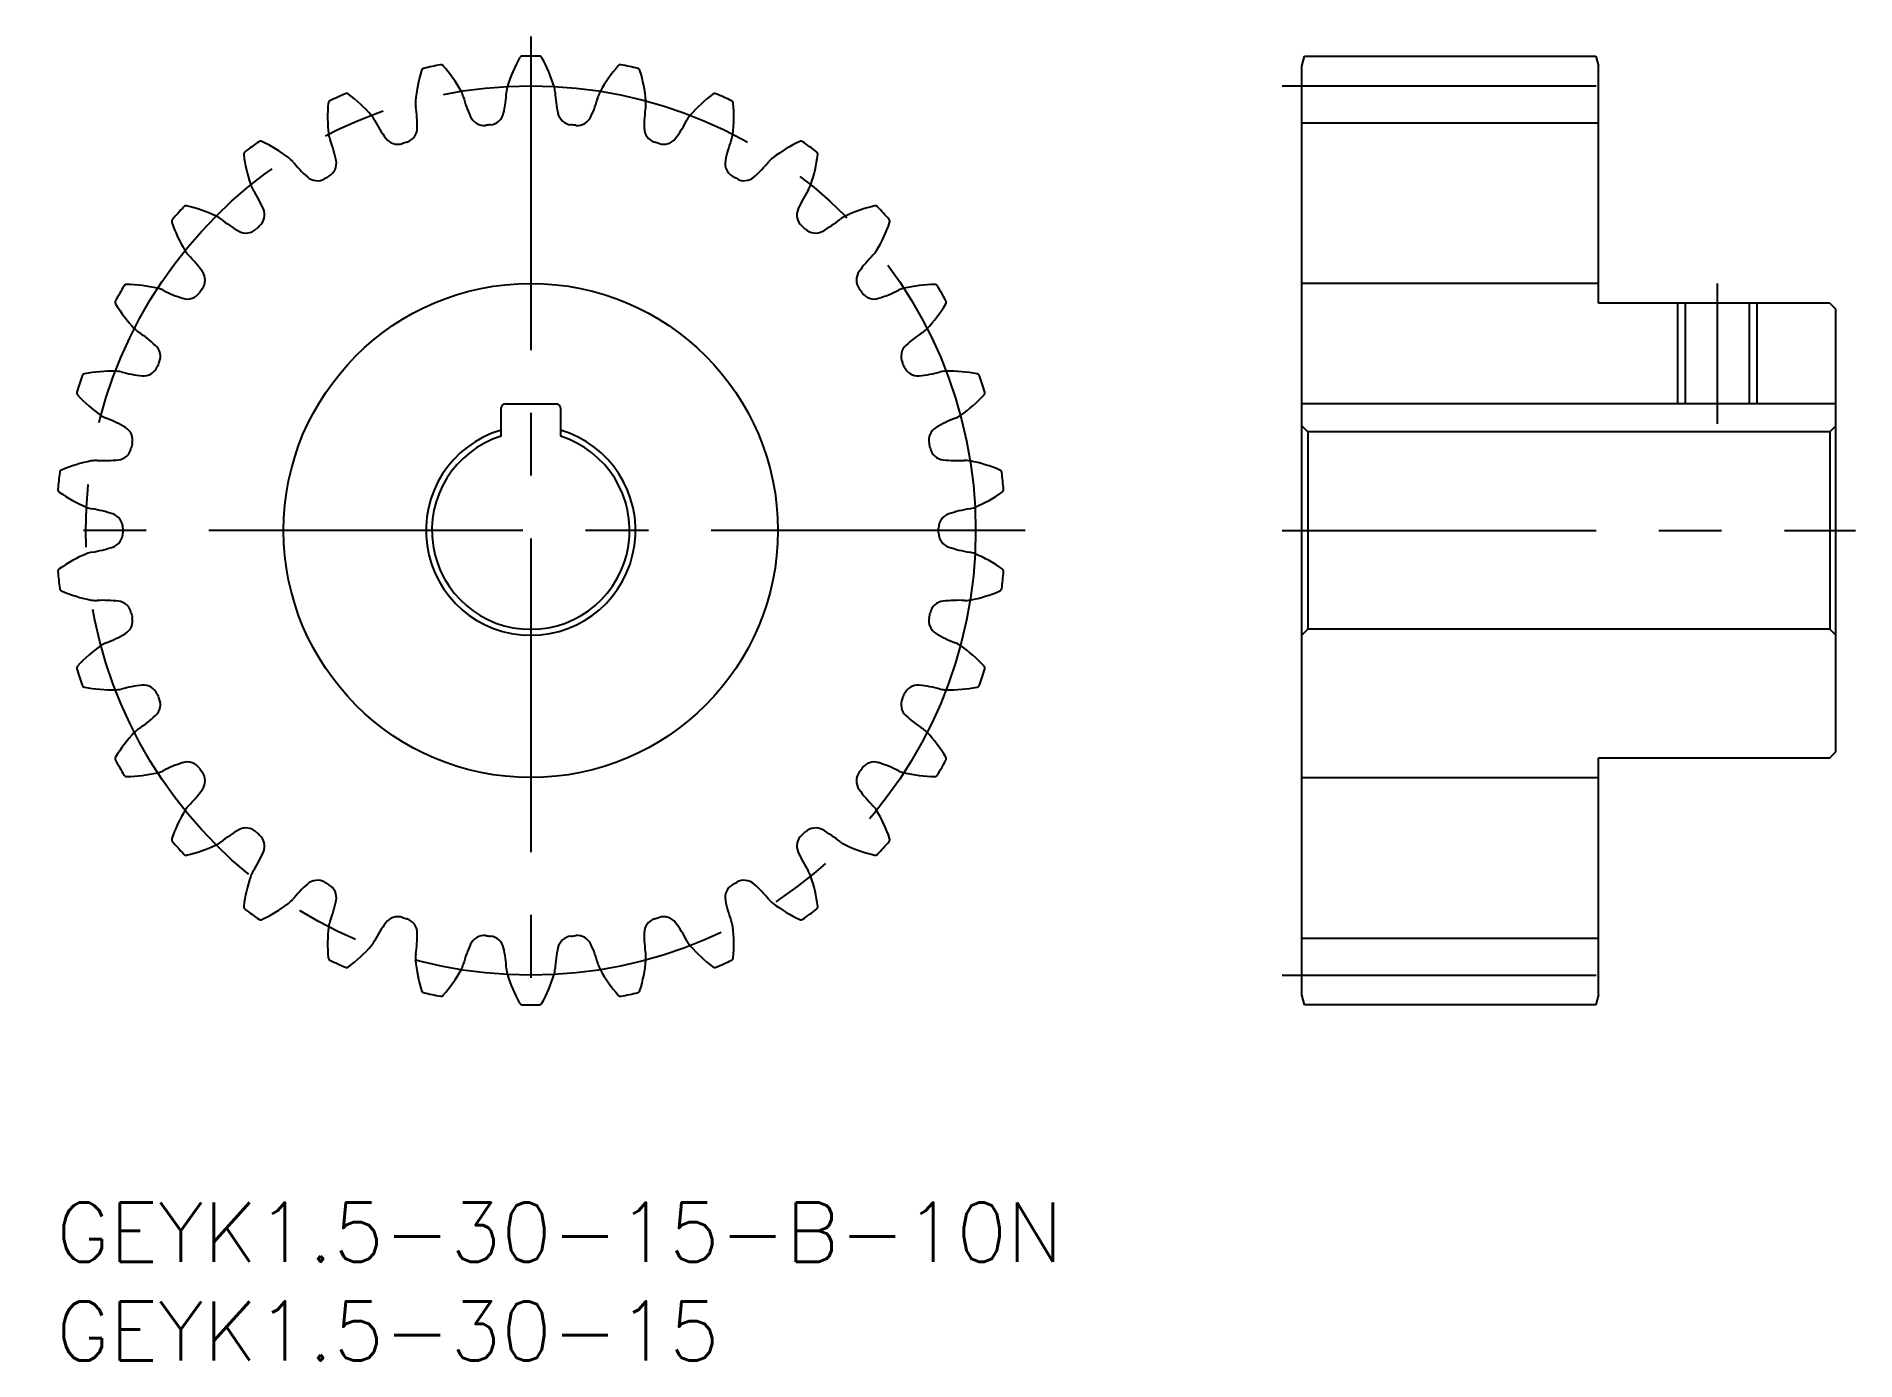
# Model space of a CAD drawing. Extents: x -1 to 91, y -8 to 59.
import ezdxf

# ---------------------------------------------------------------- set-up
doc = ezdxf.new("R2010")
doc.units = 0
doc.header["$LTSCALE"] = 0.5
doc.linetypes.add('CENTER', pattern=[50.8, 31.75, -6.35, 6.35, -6.35])
for name, color, linetype in [('MSM_CENTER', 1, 'CENTER'), ('MSM_CONTINUOUS', 7, 'CONTINUOUS'), ('MSM_NARROW', 5, 'CONTINUOUS'), ('MSM_PART_NUMBER', 7, 'CONTINUOUS')]:
    doc.layers.add(name, color=color, linetype=linetype)
doc.styles.get("Standard").update_dxf_attribs({"font": 'txt.shx', "height": 1, "bigfont": 'bigfont.shx'})

# ---------------------------------------------------------------- blocks, each defined once
blk = doc.blocks.new('*U3')
at = {"layer": 'MSM_PART_NUMBER'}
blk.add_text('GEYK1.5-30-15', height=3, dxfattribs=at).set_placement((0, -8))
blk = doc.blocks.new('*U4')
at = {"layer": 'MSM_PART_NUMBER'}
blk.add_text('GEYK1.5-30-15-B-10N', height=3, dxfattribs=at).set_placement((0, -3))

msp = doc.modelspace()

# ---------------------------------------------------------------- linework, layer by layer
at = {"layer": 'MSM_CENTER'}
for p, q in [((24, 59), (24, 9)), ((62, 56.5), (79, 56.5)), ((84, 46.5), (84, 39.4)), ((49, 34), (-1, 34)), ((62, 34), (91, 34)), ((62, 11.5), (79, 11.5))]:
    msp.add_line(p, q, dxfattribs=at)
msp.add_circle((24, 34), 22.5, dxfattribs=at)
at = {"layer": 'MSM_CONTINUOUS'}
for p, q in [((63, 57.5), (63.134, 58)), ((63.134, 58), (77.866, 58)), ((77.866, 58), (78, 57.5)), ((63, 10.5), (63, 57.5)), ((78, 45.5), (78, 57.5)), ((63, 54.625), (78, 54.625)), ((78, 46.5), (63, 46.5)), ((89.7, 45.5), (78, 45.5)), ((82.379, 45.5), (82.379, 40.4)), ((85.621, 45.5), (85.621, 40.4)), ((90, 45.2), (89.7, 45.5)), ((90, 22.8), (90, 45.2)), ((22.5, 38.77), (22.5, 40.2)), ((22.7, 40.4), (25.3, 40.4)), ((25.5, 40.2), (25.5, 38.77)), ((90, 40.4), (63, 40.4)), ((63.3, 39), (63, 39.3)), ((89.7, 39), (63.3, 39)), ((63.3, 39), (63.3, 29)), ((90, 39.3), (89.7, 39)), ((89.7, 39), (89.7, 29)), ((63.3, 29), (63, 28.7)), ((89.7, 29), (63.3, 29)), ((90, 28.7), (89.7, 29)), ((78, 10.5), (78, 22.5)), ((78, 22.5), (89.7, 22.5)), ((89.7, 22.5), (90, 22.8)), ((63, 21.5), (78, 21.5)), ((63, 13.375), (78, 13.375)), ((63.134, 10), (63, 10.5)), ((78, 10.5), (77.866, 10)), ((77.866, 10), (63.134, 10))]:
    msp.add_line(p, q, dxfattribs=at)
msp.add_circle((24, 34), 12.5, dxfattribs=at)
for centre, radius, start, end in [((23.57, 57.846), 0.15, 91.0335, 150.94301), ((24, 34), 24, 88.9665, 91.0335), ((24.43, 57.846), 0.15, 29.05699, 88.96649), ((25.648, 55.08), 7.5, 162.94301, 175), ((18.621, 57.236), 0.15, 103.0335, 162.94301), ((24, 34), 24, 100.9665, 103.0335), ((19.463, 57.414), 0.15, 41.05699, 100.96649), ((13.921, 52.587), 7.5, 29, 41.05699), ((29.995, 54.276), 7.5, 150.94301, 163), ((18.005, 54.276), 7.5, 17, 29.05699), ((34.079, 52.587), 7.5, 138.94301, 151), ((28.537, 57.414), 0.15, 79.0335, 138.94302), ((24, 34), 24, 76.9665, 79.0335), ((29.379, 57.236), 0.15, 17.05699, 76.96655), ((22.352, 55.08), 7.5, 5, 17.05699), ((19.403, 55.626), 1.231, 15.21794, 29.00004), ((16.114, 56.552), 6.667, 347.48777, 356.7821), ((24, 56.109), 1.231, 162.99995, 176.78206), ((24, 56.109), 1.231, 3.21794, 17.00004), ((31.886, 56.552), 6.667, 183.2179, 192.51223), ((28.597, 55.626), 1.231, 150.99995, 164.78206), ((21.229, 54.962), 7.5, 174.94301, 187), ((13.908, 55.61), 0.15, 115.0335, 174.94301), ((24, 34), 24, 112.9665, 115.0335), ((14.694, 55.959), 0.15, 53.05699, 112.96649), ((10.276, 50.085), 7.5, 41, 53.05699), ((19.403, 55.626), 1.231, 174.99995, 188.78206), ((11.598, 54.42), 6.667, 359.48777, 8.7821), ((27.024, 57.699), 6.667, 195.2179, 204.51223), ((20.976, 57.699), 6.667, 335.48777, 344.7821), ((36.402, 54.42), 6.667, 171.2179, 180.51223), ((28.597, 55.626), 1.231, 351.21794, 5.00005), ((37.724, 50.085), 7.5, 126.94301, 139), ((33.306, 55.959), 0.15, 67.0335, 126.94302), ((24, 34), 24, 64.9665, 67.0335), ((34.092, 55.61), 0.15, 5.05699, 64.96655), ((26.771, 54.962), 7.5, 353, 5.05699), ((15.007, 54.198), 1.231, 27.21794, 41.00004), ((22.031, 57.81), 6.667, 207.2179, 216.51223), ((17.514, 54.367), 0.75, 287.66356, 359.48776), ((21.641, 55.244), 0.75, 204.51222, 276.33644), ((24, 34), 20.625, 95.66356, 96.33644), ((21.891, 55.271), 0.75, 275.66356, 347.48776), ((26.109, 55.271), 0.75, 192.51224, 264.33644), ((24, 34), 20.625, 83.66356, 84.33644), ((26.359, 55.244), 0.75, 263.66356, 335.48776), ((30.486, 54.367), 0.75, 180.51224, 252.33644), ((25.969, 57.81), 6.667, 323.48777, 332.7821), ((32.993, 54.198), 1.231, 138.99996, 152.78206), ((24, 34), 24, 124.9665, 127.0335), ((10.332, 53.545), 0.15, 65.05699, 124.96649), ((7.232, 46.88), 7.5, 53, 65.05699), ((15.007, 54.198), 1.231, 186.99995, 200.78206), ((7.623, 51.395), 6.667, 11.48777, 20.7821), ((17.276, 54.29), 0.75, 216.51224, 288.33644), ((24, 34), 20.625, 107.66356, 108.33644), ((24, 34), 20.625, 71.66356, 72.33644), ((30.724, 54.29), 0.75, 251.66356, 323.48776), ((40.377, 51.395), 6.667, 159.2179, 168.51223), ((32.993, 54.198), 1.231, 339.21794, 353.00005), ((40.768, 46.88), 7.5, 114.94301, 127), ((37.668, 53.545), 0.15, 55.0335, 114.94301), ((24, 34), 24, 52.9665, 55.0335), ((9.636, 53.039), 0.15, 127.0335, 186.94301), ((16.932, 53.928), 7.5, 186.94301, 199), ((11.005, 51.887), 1.231, 39.21794, 53.00004), ((17.124, 56.88), 6.667, 219.2179, 228.51223), ((13.421, 52.574), 0.75, 299.66356, 11.48776), ((34.579, 52.574), 0.75, 168.51224, 240.33644), ((30.876, 56.88), 6.667, 311.48777, 320.7821), ((36.995, 51.887), 1.231, 126.99996, 140.78206), ((31.068, 53.928), 7.5, 341, 353.05699), ((38.364, 53.039), 0.15, 353.05699, 52.96655), ((13.204, 52.448), 0.75, 228.51224, 300.33644), ((24, 34), 20.625, 119.66356, 120.33644), ((24, 34), 20.625, 59.66356, 60.33644), ((34.796, 52.448), 0.75, 239.66356, 311.48776), ((11.005, 51.887), 1.231, 198.99996, 212.78206), ((4.364, 47.61), 6.667, 23.48777, 32.7821), ((43.636, 47.61), 6.667, 147.2179, 156.51223), ((36.995, 51.887), 1.231, 327.21794, 341.00005), ((5.991, 49.636), 0.15, 139.0335, 198.94301), ((24, 34), 24, 136.9665, 139.0335), ((6.567, 50.276), 0.15, 77.05699, 136.96652), ((4.92, 43.113), 7.5, 65, 77.05699), ((7.57, 48.794), 1.231, 51.21794, 65.00005), ((12.517, 54.951), 6.667, 231.2179, 240.51223), ((9.791, 49.968), 0.75, 311.66356, 23.48776), ((38.209, 49.968), 0.75, 156.51224, 228.33644), ((35.483, 54.951), 6.667, 299.48777, 308.7821), ((40.43, 48.794), 1.231, 114.99996, 128.78206), ((43.08, 43.113), 7.5, 102.94301, 115), ((41.433, 50.276), 0.15, 43.0335, 102.94301), ((24, 34), 24, 40.9665, 43.0335), ((42.009, 49.636), 0.15, 341.05699, 40.96655), ((12.943, 52.022), 7.5, 198.94301, 211), ((9.604, 49.8), 0.75, 240.51224, 312.33644), ((24, 34), 20.625, 131.66356, 132.33644), ((24, 34), 20.625, 47.66356, 48.33644), ((38.396, 49.8), 0.75, 227.66356, 299.48776), ((35.057, 52.022), 7.5, 329, 341.05699), ((7.57, 48.794), 1.231, 210.99996, 224.78206), ((1.964, 43.23), 6.667, 35.48777, 44.7821), ((46.036, 43.23), 6.667, 135.2179, 144.51223), ((40.43, 48.794), 1.231, 315.21794, 329.00005), ((6.781, 46.665), 0.75, 323.66356, 35.48776), ((41.219, 46.665), 0.75, 144.51221, 216.33644), ((24, 34), 24, 148.9665, 151.03349), ((3.564, 46.296), 0.15, 89.05699, 148.96653), ((3.443, 38.947), 7.5, 77, 89.05699), ((4.853, 45.055), 1.231, 63.21794, 77.00005), ((8.412, 52.105), 6.667, 243.2179, 252.51223), ((6.634, 46.462), 0.75, 252.51224, 324.33644), ((24, 34), 20.625, 143.66356, 144.33644), ((24, 34), 20.625, 35.66356, 36.33644), ((41.366, 46.462), 0.75, 215.66356, 287.48776), ((39.588, 52.105), 6.667, 287.48777, 296.7821), ((43.147, 45.055), 1.231, 102.99996, 116.78206), ((44.557, 38.947), 7.5, 90.94301, 103), ((44.436, 46.296), 0.15, 31.0335, 90.94301), ((24, 34), 24, 28.9665, 31.0335), ((3.134, 45.551), 0.15, 151.03337, 210.94301), ((9.438, 49.33), 7.5, 210.94301, 223), ((38.562, 49.33), 7.5, 317, 329.05699), ((44.866, 45.551), 0.15, 329.05699, 28.96655), ((4.853, 45.055), 1.231, 222.99996, 236.78206), ((43.147, 45.055), 1.231, 303.21794, 317.00005), ((0.526, 38.447), 6.667, 47.48777, 56.7821), ((4.524, 42.809), 0.75, 335.66356, 47.48776), ((43.476, 42.809), 0.75, 132.51224, 204.33644), ((47.474, 38.447), 6.667, 123.2179, 132.51223), ((24, 34), 20.625, 155.66356, 156.33644), ((24, 34), 20.625, 23.66356, 24.33644), ((24, 34), 24, 160.9665, 163.03349), ((1.454, 41.778), 0.15, 101.05699, 160.96653), ((2.864, 34.564), 7.5, 89, 101.05699), ((2.973, 40.832), 1.231, 75.21794, 89.00005), ((4.988, 48.469), 6.667, 255.2179, 264.51223), ((4.422, 42.579), 0.75, 264.51224, 336.33644), ((43.578, 42.579), 0.75, 203.66356, 275.48776), ((43.012, 48.469), 6.667, 275.48777, 284.7821), ((45.027, 40.832), 1.231, 90.99996, 104.78206), ((45.136, 34.564), 7.5, 78.94301, 91), ((46.546, 41.778), 0.15, 19.03337, 78.94301), ((24, 34), 24, 16.9665, 19.03349), ((1.188, 40.96), 0.15, 163.03337, 222.94301), ((6.568, 45.967), 7.5, 222.94301, 235), ((41.432, 45.967), 7.5, 305, 317.05699), ((46.812, 40.96), 0.15, 317.05699, 16.96655), ((2.973, 40.832), 1.231, 234.99996, 248.78206), ((0.115, 33.469), 6.667, 59.48777, 68.7821), ((22.7, 40.2), 0.2, 90, 180), ((25.3, 40.2), 0.2, 0, 90), ((47.885, 33.469), 6.667, 111.2179, 120.51223), ((45.027, 40.832), 1.231, 291.21794, 305.00005), ((3.119, 38.567), 0.75, 347.66356, 59.48776), ((24, 34), 5.3, 106.44046, 73.55954), ((24, 34), 5, 107.4576, 72.5424), ((44.881, 38.567), 0.75, 120.51224, 192.33644), ((3.066, 38.321), 0.75, 276.51224, 348.33644), ((24, 34), 20.625, 167.66356, 168.33644), ((24, 34), 20.625, 11.66356, 12.33644), ((44.934, 38.321), 0.75, 191.66356, 263.48776), ((24, 34), 24, 172.9665, 175.0335), ((0.329, 36.92), 0.15, 113.05699, 172.96653), ((3.208, 30.158), 7.5, 101, 113.05699), ((2.012, 36.311), 1.231, 87.21794, 101.00005), ((2.395, 44.2), 6.667, 267.2179, 276.51223), ((45.605, 44.2), 6.667, 263.48777, 272.7821), ((45.988, 36.311), 1.231, 78.99996, 92.78206), ((44.792, 30.158), 7.5, 66.94301, 79), ((47.671, 36.92), 0.15, 7.0335, 66.94301), ((24, 34), 24, 4.9665, 7.0335), ((0.24, 36.065), 0.15, 175.0335, 234.94301), ((4.461, 42.081), 7.5, 234.94301, 247), ((43.539, 42.081), 7.5, 293, 305.05699), ((47.76, 36.065), 0.15, 305.05699, 4.96654), ((2.012, 36.311), 1.231, 246.99996, 260.78206), ((0.747, 28.515), 6.667, 71.48777, 80.7821), ((47.253, 28.515), 6.667, 99.2179, 108.51223), ((45.988, 36.311), 1.231, 279.21794, 293.00005), ((2.625, 34.126), 0.75, 359.66356, 71.48776), ((24, 34), 20.625, 179.66356, 180.33644), ((45.375, 34.126), 0.75, 108.51224, 180.33644), ((24, 34), 20.625, 359.66356, 0.33644), ((0.747, 39.485), 6.667, 279.2179, 288.51223), ((2.625, 33.874), 0.75, 288.51224, 0.33644), ((45.375, 33.874), 0.75, 179.66356, 251.48777), ((47.253, 39.485), 6.667, 251.48777, 260.7821), ((4.461, 25.919), 7.5, 113, 125.05699), ((2.012, 31.689), 1.231, 99.21794, 113.00005), ((45.988, 31.689), 1.231, 66.99996, 80.78206), ((43.539, 25.919), 7.5, 54.94301, 67), ((0.24, 31.935), 0.15, 125.05699, 184.96653), ((24, 34), 24, 184.9665, 187.0335), ((24, 34), 24, 352.9665, 355.03349), ((47.76, 31.935), 0.15, 355.03337, 54.94301), ((0.329, 31.08), 0.15, 187.0335, 246.94301), ((3.208, 37.842), 7.5, 246.94301, 259), ((2.012, 31.689), 1.231, 258.99996, 272.78206), ((2.395, 23.8), 6.667, 83.48777, 92.7821), ((3.066, 29.679), 0.75, 11.66356, 83.48776), ((44.934, 29.679), 0.75, 96.51222, 168.33644), ((45.605, 23.8), 6.667, 87.2179, 96.51223), ((45.988, 31.689), 1.231, 267.21794, 281.00005), ((44.792, 37.842), 7.5, 281, 293.05699), ((47.671, 31.08), 0.15, 293.05699, 352.96654), ((3.119, 29.433), 0.75, 300.51224, 12.33644), ((24, 34), 20.625, 191.66356, 192.33644), ((44.881, 29.433), 0.75, 167.66356, 239.48777), ((24, 34), 20.625, 347.66356, 348.33644), ((0.115, 34.531), 6.667, 291.2179, 300.51223), ((47.885, 34.531), 6.667, 239.48777, 248.7821), ((6.568, 22.033), 7.5, 125, 137.05699), ((2.973, 27.168), 1.231, 111.21794, 125.00005), ((45.027, 27.168), 1.231, 54.99996, 68.78206), ((41.432, 22.033), 7.5, 42.94301, 55), ((1.188, 27.04), 0.15, 137.05699, 196.96653), ((24, 34), 24, 196.9665, 199.0335), ((24, 34), 24, 340.9665, 343.0335), ((46.812, 27.04), 0.15, 343.0335, 42.94301), ((1.454, 26.222), 0.15, 199.0335, 258.94301), ((2.864, 33.436), 7.5, 258.94301, 271), ((2.973, 27.168), 1.231, 270.99996, 284.78206), ((4.988, 19.531), 6.667, 95.48777, 104.7821), ((4.422, 25.421), 0.75, 23.66356, 95.48776), ((43.578, 25.421), 0.75, 84.51224, 156.33644), ((43.012, 19.531), 6.667, 75.2179, 84.51223), ((45.027, 27.168), 1.231, 255.21794, 269.00005), ((45.136, 33.436), 7.5, 269, 281.05699), ((46.546, 26.222), 0.15, 281.05695, 340.96654), ((4.524, 25.191), 0.75, 312.51222, 24.33644), ((24, 34), 20.625, 203.66356, 204.33644), ((43.476, 25.191), 0.75, 155.66356, 227.48777), ((24, 34), 20.625, 335.66356, 336.33644), ((4.853, 22.945), 1.231, 123.21794, 137.00005), ((0.526, 29.553), 6.667, 303.2179, 312.51223), ((47.474, 29.553), 6.667, 227.48777, 236.7821), ((43.147, 22.945), 1.231, 42.99995, 56.78206), ((9.438, 18.67), 7.5, 137, 149.05699), ((38.562, 18.67), 7.5, 30.94301, 43), ((3.134, 22.449), 0.15, 149.05699, 208.96653), ((24, 34), 24, 208.9665, 211.0335), ((8.412, 15.895), 6.667, 107.48777, 116.7821), ((6.634, 21.538), 0.75, 35.66356, 107.48776), ((41.366, 21.538), 0.75, 72.51224, 144.33644), ((39.588, 15.895), 6.667, 63.2179, 72.51223), ((24, 34), 24, 328.9665, 331.0335), ((44.866, 22.449), 0.15, 331.0335, 30.94301), ((3.564, 21.704), 0.15, 211.0335, 270.94301), ((3.443, 29.053), 7.5, 270.94301, 283), ((4.853, 22.945), 1.231, 282.99995, 296.78206), ((24, 34), 20.625, 215.66356, 216.33644), ((6.781, 21.335), 0.75, 324.51222, 36.33644), ((41.219, 21.335), 0.75, 143.66356, 215.48776), ((24, 34), 20.625, 323.66356, 324.33644), ((43.147, 22.945), 1.231, 243.21794, 257.00005), ((44.557, 29.053), 7.5, 257, 269.05699), ((44.436, 21.704), 0.15, 269.05699, 328.96654), ((1.964, 24.77), 6.667, 315.2179, 324.51223), ((46.036, 24.77), 6.667, 215.48777, 224.7821), ((12.943, 15.978), 7.5, 149, 161.05699), ((7.57, 19.206), 1.231, 135.21794, 149.00005), ((40.43, 19.206), 1.231, 30.99995, 44.78206), ((35.057, 15.978), 7.5, 18.94301, 31), ((5.991, 18.364), 0.15, 161.05699, 220.96653), ((12.517, 13.049), 6.667, 119.48777, 128.7821), ((9.604, 18.2), 0.75, 47.66356, 119.48776), ((24, 34), 20.625, 227.66356, 228.33644), ((9.791, 18.032), 0.75, 336.51222, 48.33644), ((38.209, 18.032), 0.75, 131.66356, 203.48776), ((24, 34), 20.625, 311.66356, 312.33644), ((38.396, 18.2), 0.75, 60.51224, 132.33644), ((35.483, 13.049), 6.667, 51.2179, 60.51223), ((42.009, 18.364), 0.15, 319.0335, 18.94301), ((24, 34), 24, 220.9665, 223.0335), ((6.567, 17.724), 0.15, 223.0335, 282.94301), ((4.92, 24.887), 7.5, 282.94301, 295), ((7.57, 19.206), 1.231, 294.99995, 308.78206), ((4.364, 20.39), 6.667, 327.2179, 336.51223), ((43.636, 20.39), 6.667, 203.48777, 212.7821), ((40.43, 19.206), 1.231, 231.21794, 245.00005), ((43.08, 24.887), 7.5, 245, 257.05699), ((41.433, 17.724), 0.15, 257.05695, 316.96654), ((24, 34), 24, 316.9665, 319.0335), ((11.005, 16.113), 1.231, 147.21794, 161.00005), ((36.995, 16.113), 1.231, 18.99995, 32.78206), ((16.932, 14.072), 7.5, 161, 173.05699), ((17.124, 11.12), 6.667, 131.48777, 140.7821), ((13.204, 15.552), 0.75, 59.66356, 131.48776), ((24, 34), 20.625, 239.66356, 240.33644), ((13.421, 15.426), 0.75, 348.51224, 60.33644), ((34.579, 15.426), 0.75, 119.66356, 191.48776), ((24, 34), 20.625, 299.66356, 300.33644), ((34.796, 15.552), 0.75, 48.51224, 120.33644), ((30.876, 11.12), 6.667, 39.2179, 48.51223), ((31.068, 14.072), 7.5, 6.94301, 19), ((9.636, 14.961), 0.15, 173.05699, 232.96654), ((24, 34), 24, 232.9665, 235.0335), ((7.232, 21.12), 7.5, 294.94301, 307), ((11.005, 16.113), 1.231, 306.99995, 320.78206), ((7.623, 16.605), 6.667, 339.2179, 348.51223), ((40.377, 16.605), 6.667, 191.48777, 200.7821), ((36.995, 16.113), 1.231, 219.21794, 233.00005), ((40.768, 21.12), 7.5, 233, 245.05699), ((24, 34), 24, 304.9665, 307.0335), ((38.364, 14.961), 0.15, 307.0335, 6.94301), ((10.332, 14.455), 0.15, 235.0335, 294.94301), ((21.229, 13.038), 7.5, 173, 185.05699), ((15.007, 13.802), 1.231, 159.21794, 173.00005), ((22.031, 10.19), 6.667, 143.48777, 152.7821), ((17.276, 13.71), 0.75, 71.66356, 143.48776), ((24, 34), 20.625, 251.66356, 252.33644), ((17.514, 13.633), 0.75, 0.51224, 72.33644), ((30.486, 13.633), 0.75, 107.66356, 179.48776), ((24, 34), 20.625, 287.66356, 288.33644), ((30.724, 13.71), 0.75, 36.51224, 108.33644), ((25.969, 10.19), 6.667, 27.2179, 36.51223), ((32.993, 13.802), 1.231, 6.99995, 20.78206), ((26.771, 13.038), 7.5, 354.94301, 7), ((37.668, 14.455), 0.15, 245.05699, 304.96654), ((10.276, 17.915), 7.5, 306.94301, 319), ((15.007, 13.802), 1.231, 318.99995, 332.78206), ((11.598, 13.58), 6.667, 351.2179, 0.51223), ((27.024, 10.301), 6.667, 155.48777, 164.7821), ((21.641, 12.756), 0.75, 83.66356, 155.48776), ((24, 34), 20.625, 263.66356, 264.33644), ((21.891, 12.729), 0.75, 12.51222, 84.33644), ((16.114, 11.448), 6.667, 3.2179, 12.51223), ((31.886, 11.448), 6.667, 167.48777, 176.7821), ((26.109, 12.729), 0.75, 95.66356, 167.48776), ((24, 34), 20.625, 275.66356, 276.33644), ((26.359, 12.756), 0.75, 24.51222, 96.33644), ((20.976, 10.301), 6.667, 15.2179, 24.51223), ((36.402, 13.58), 6.667, 179.48777, 188.7821), ((32.993, 13.802), 1.231, 207.21794, 221.00005), ((37.724, 17.915), 7.5, 221, 233.05699), ((13.908, 12.39), 0.15, 185.05699, 244.96653), ((24, 34), 24, 244.9665, 247.0335), ((19.403, 12.374), 1.231, 171.21794, 185.00005), ((25.648, 12.92), 7.5, 185, 197.05699), ((19.403, 12.374), 1.231, 330.99995, 344.78206), ((28.597, 12.374), 1.231, 195.21794, 209.00005), ((22.352, 12.92), 7.5, 342.94301, 355), ((28.597, 12.374), 1.231, 354.99995, 8.78206), ((24, 34), 24, 292.9665, 295.03349), ((34.092, 12.39), 0.15, 295.03337, 354.94301), ((14.694, 12.041), 0.15, 247.0335, 306.94301), ((13.921, 15.413), 7.5, 318.94301, 331), ((24, 11.891), 1.231, 183.21794, 197.00005), ((29.995, 13.724), 7.5, 197, 209.05699), ((18.005, 13.724), 7.5, 330.94301, 343), ((24, 11.891), 1.231, 342.99995, 356.78206), ((34.079, 15.413), 7.5, 209, 221.05699), ((33.306, 12.041), 0.15, 233.05695, 292.96654), ((18.621, 10.764), 0.15, 197.05699, 256.96654), ((24, 34), 24, 256.9665, 259.0335), ((19.463, 10.586), 0.15, 259.0335, 318.94301), ((28.537, 10.586), 0.15, 221.05699, 280.96654), ((24, 34), 24, 280.9665, 283.03349), ((29.379, 10.764), 0.15, 283.03337, 342.94301), ((23.57, 10.154), 0.15, 209.05699, 268.96654), ((24, 34), 24, 268.9665, 271.03349), ((24.43, 10.154), 0.15, 271.03337, 330.94301)]:
    msp.add_arc(centre, radius, start, end, dxfattribs=at)
at = {"layer": 'MSM_NARROW'}
for p, q in [((82, 45.5), (82, 40.4)), ((86, 45.5), (86, 40.4))]:
    msp.add_line(p, q, dxfattribs=at)

# ---------------------------------------------------------------- block references
at = {"layer": 'MSM_CONTINUOUS'}
for name in ['*U4', '*U3']:
    msp.add_blockref(name, (0, 0), dxfattribs=at)

doc.saveas('drawing.dxf')
